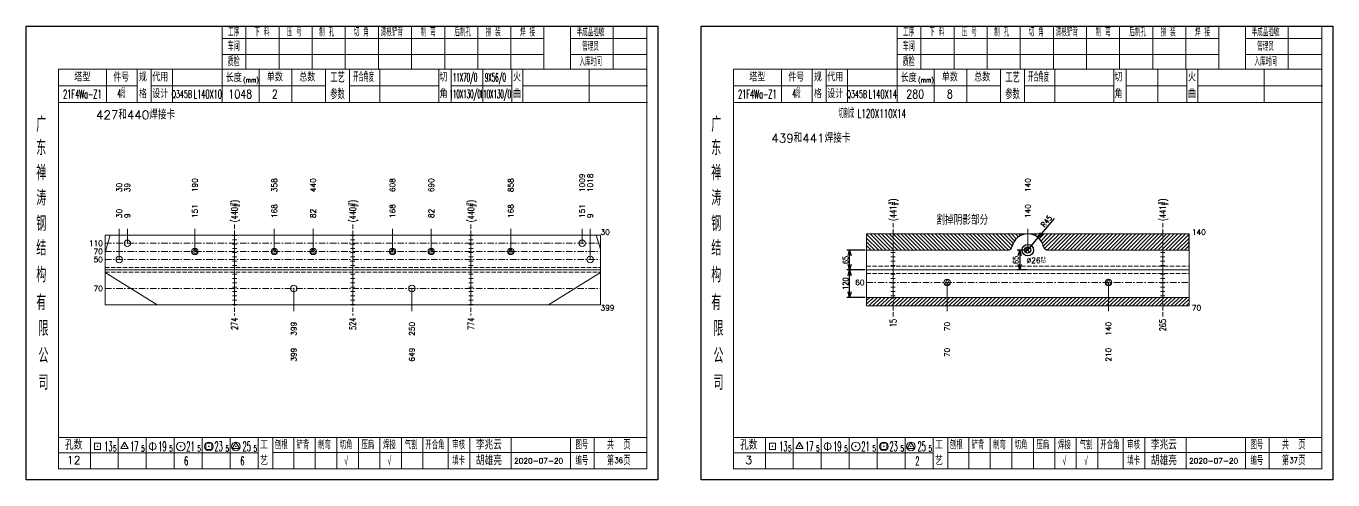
# Model space of a CAD drawing. Extents: x 1310 to 15542, y -76 to 8381.
# Drawn here: x 12753 to 13357, y 3664 to 3874 of the extents above; entities that cross this region are included whole.
import ezdxf
from ezdxf.enums import TextEntityAlignment as Align

# ---------------------------------------------------------------- set-up
doc = ezdxf.new("R2010")
doc.units = 0
doc.header["$MEASUREMENT"] = 0
doc.linetypes.add('一点画线', pattern=[5.2, 3, -1, 0.2, -1])
doc.linetypes.add('虚线', pattern=[2.75, 2, -0.75])
doc.layers.get('0').update_dxf_attribs({"linetype": 'CONTINUOUS', "lineweight": 25})
doc.layers.get('Defpoints').update_dxf_attribs({"linetype": 'CONTINUOUS'})
for name, color, linetype, lineweight in [('1', 7, 'CONTINUOUS', 25), ('2', 7, 'CONTINUOUS', 25), ('4', 7, 'CONTINUOUS', 25), ('5', 7, 'CONTINUOUS', 25)]:
    doc.layers.add(name, color=color, linetype=linetype, lineweight=lineweight)
doc.styles.add('DimFont', font='simplex.shx', dxfattribs={"width": 0.8, "bigfont": 'gbhzfs.shx'})
doc.styles.get("Standard").update_dxf_attribs({"font": 'simplex.shx', "width": 0.7, "height": 3, "bigfont": 'gbhzfs.shx'})
doc.dimstyles.new('DHDxfDimStyleOpen30', dxfattribs={"dimtxt": 2.5, "dimasz": 2.5, "dimexe": 1.25, "dimexo": 0.625, "dimtad": 2, "dimtxsty": 'DimFont', "dimblk": 'OPEN30', "dimblk1": 'OPEN30', "dimblk2": 'OPEN30', "dimcen": 2.5, "dimadec": 0, "dimazin": 0, "dimtfac": 1, "dimtmove": 0, "dimatfit": 3, "dimfxl": 0, "dimarcsym": 0})
pattern_1 = [(45, (2184.91, -709.97), (-0.88388348, 0.88388348), [])]

# ---------------------------------------------------------------- blocks, each defined once
blk = doc.blocks.new('孔21.5')
at = {"layer": '5', "color": 7, "linetype": 'Continuous', "lineweight": 13}
for p, q in [((-0.1, -0.1), (0.1, 0.1)), ((0.1, -0.1), (-0.1, 0.1))]:
    blk.add_line(p, q, dxfattribs=at)
blk.add_circle((0, 0), 1, dxfattribs=at)
blk = doc.blocks.new('孔25.5')
at = {"layer": '5', "color": 7, "linetype": 'Continuous', "lineweight": 13}
for p, q in [((0, 1), (-0.866, -0.5)), ((-0.1, -0.1), (0.1, 0.1)), ((0.1, -0.1), (-0.1, 0.1)), ((0.866, -0.5), (0, 1)), ((-0.866, -0.5), (0.866, -0.5))]:
    blk.add_line(p, q, dxfattribs=at)
blk.add_circle((0, 0), 1, dxfattribs=at)
blk = doc.blocks.new('_OPEN30')
at = {"color": 0, "linetype": 'ByBlock', "lineweight": -2}
for p, q in [((-1, 0.27), (0, 0)), ((0, 0), (-1, -0.27)), ((0, 0), (-1, 0))]:
    blk.add_line(p, q, dxfattribs=at)
blk = doc.blocks.new('*D68')
at = {"color": 0, "linetype": 'Continuous', "lineweight": -2}
for p, q in [((13215.67, 3770.09), (13211.32, 3770.09)), ((13212.57, 3767.59), (13212.57, 3763.41)), ((13215.67, 3760.91), (13211.32, 3760.91))]:
    blk.add_line(p, q, dxfattribs=at)
at = {"layer": 'Defpoints', "color": 0, "linetype": 'Continuous'}
for p in [(13216.3, 3770.09), (13212.57, 3760.91), (13216.3, 3760.91)]:
    blk.add_point(p, dxfattribs=at)
at = {"color": 0, "linetype": 'Continuous', "lineweight": -2, "xscale": 2.5, "yscale": 2.5, "zscale": 2.5}
for p, rotation in [((13212.57, 3770.09), 90), ((13212.57, 3760.91), 270)]:
    blk.add_blockref('_OPEN30', p, dxfattribs=dict(at, rotation=rotation))
at = {"color": 0, "linetype": 'Continuous', "insert": (13210.7, 3765.5), "char_height": 2.5, "attachment_point": 5, "rotation": 90, "style": 'DimFont'}
blk.add_mtext('65', dxfattribs=at)
blk = doc.blocks.new('*D69')
at = {"color": 0, "linetype": 'Continuous', "lineweight": -2}
for p, q in [((13141.11, 3760.91), (13132.66, 3760.91)), ((13133.91, 3750.73), (13133.91, 3758.41)), ((13141.11, 3748.23), (13132.66, 3748.23))]:
    blk.add_line(p, q, dxfattribs=at)
at = {"layer": 'Defpoints', "color": 0, "linetype": 'Continuous'}
for p in [(13133.91, 3760.91), (13141.73, 3760.91), (13141.73, 3748.23)]:
    blk.add_point(p, dxfattribs=at)
at = {"color": 0, "linetype": 'Continuous', "lineweight": -2, "xscale": 2.5, "yscale": 2.5, "zscale": 2.5}
for p, rotation in [((13133.91, 3760.91), 90), ((13133.91, 3748.23), 270)]:
    blk.add_blockref('_OPEN30', p, dxfattribs=dict(at, rotation=rotation))
at = {"color": 0, "linetype": 'Continuous', "insert": (13132.03, 3754.57), "char_height": 2.5, "attachment_point": 5, "rotation": 90, "style": 'DimFont'}
blk.add_mtext('120', dxfattribs=at)
blk = doc.blocks.new('*D70')
at = {"color": 0, "linetype": 'Continuous', "lineweight": -2}
for p, q in [((13141.11, 3770.09), (13132.66, 3770.09)), ((13133.91, 3763.41), (13133.91, 3767.59)), ((13141.11, 3760.91), (13132.66, 3760.91))]:
    blk.add_line(p, q, dxfattribs=at)
at = {"layer": 'Defpoints', "color": 0, "linetype": 'Continuous'}
for p in [(13133.91, 3770.09), (13141.73, 3770.09), (13141.73, 3760.91)]:
    blk.add_point(p, dxfattribs=at)
at = {"color": 0, "linetype": 'Continuous', "lineweight": -2, "xscale": 2.5, "yscale": 2.5, "zscale": 2.5}
for p, rotation in [((13133.91, 3770.09), 90), ((13133.91, 3760.91), 270)]:
    blk.add_blockref('_OPEN30', p, dxfattribs=dict(at, rotation=rotation))
at = {"color": 0, "linetype": 'Continuous', "insert": (13132.03, 3765.5), "char_height": 2.5, "attachment_point": 5, "rotation": 90, "style": 'DimFont'}
blk.add_mtext('65', dxfattribs=at)
blk = doc.blocks.new('*D71')
at = {"color": 0, "linetype": 'Continuous', "lineweight": -2}
for p, q in [((13228.41, 3784.71), (13222.68, 3777.79)), ((13216.3, 3770.09), (13221.08, 3775.87))]:
    blk.add_line(p, q, dxfattribs=at)
at = {"layer": 'Defpoints', "color": 0, "linetype": 'Continuous'}
for p in [(13221.08, 3775.87), (13216.3, 3770.09)]:
    blk.add_point(p, dxfattribs=at)
at = {"color": 0, "linetype": 'Continuous', "lineweight": -2, "xscale": 2.5, "yscale": 2.5, "zscale": 2.5, "rotation": 230.3478719668422}
blk.add_blockref('_OPEN30', (13221.08, 3775.87), dxfattribs=at)
at = {"color": 0, "linetype": 'Continuous', "insert": (13224.9, 3783.41), "char_height": 2.5, "attachment_point": 5, "rotation": 50.34787, "style": 'DimFont'}
blk.add_mtext('R45', dxfattribs=at)
blk = doc.blocks.new('CTJGK')
at = {"color": 6, "linetype": 'Continuous'}
for p, q in [((0, 209.97), (292.13, 209.97)), ((0, 0), (0, 209.97)), ((292.13, 209.97), (292.13, 0)), ((292.13, 0), (0, 0))]:
    blk.add_line(p, q, dxfattribs=at)

msp = doc.modelspace()

# ---------------------------------------------------------------- hatches: boundary and pattern name
at = {"linetype": 'Continuous'}
h = msp.add_hatch(dxfattribs=at)
h.set_pattern_fill('ANSI31', color=0, scale=10, style=0)
h.set_pattern_definition([(135, (24247.6834, -709.97), (0.88388348, 0.88388348), [])])
h.paths.add_polyline_path([(13153.922, 3777.594), (13216.297, 3777.594, 0.3533665), (13208.965, 3771.673, -0.3533665), (13207.01, 3770.094), (13153.922, 3770.094)])
h.paths.add_polyline_path([(13141.732, 3777.594), (13153.922, 3777.594), (13153.922, 3770.094), (13141.732, 3770.094)])
h = msp.add_hatch(dxfattribs=at)
h.set_pattern_fill('ANSI31', color=0, scale=10, style=0)
h.set_pattern_definition(pattern_1)
h.paths.add_polyline_path([(13216.297, 3777.594, -0.3533665), (13223.629, 3771.673, 0.3533665), (13225.584, 3770.094), (13278.672, 3770.094), (13278.672, 3777.594)])
h.paths.add_polyline_path([(13290.862, 3777.594), (13278.672, 3777.594), (13278.672, 3770.094), (13290.862, 3770.094)])
h = msp.add_hatch(dxfattribs=at)
h.set_pattern_fill('ANSI31', color=0, scale=10, style=0)
h.set_pattern_definition(pattern_1)
h.paths.add_polyline_path([(13154.007, 3748.234), (13141.732, 3748.234), (13141.732, 3744.234), (13154.007, 3744.234)])
h.paths.add_polyline_path([(13179.014, 3748.234), (13154.007, 3748.234), (13154.007, 3744.234), (13179.014, 3744.234)])
h.paths.add_polyline_path([(13253.579, 3748.234), (13179.014, 3748.234), (13179.014, 3744.234), (13253.579, 3744.234)])
h.paths.add_polyline_path([(13278.672, 3748.234), (13253.579, 3748.234), (13253.579, 3744.234), (13278.672, 3744.234)])
h.paths.add_polyline_path([(13290.862, 3748.234), (13278.672, 3748.234), (13278.672, 3744.234), (13290.862, 3744.234)])

# ---------------------------------------------------------------- linework, layer by layer
at = {"color": 7, "linetype": 'Continuous', "lineweight": 18}
for p, q in [((12789.602, 3776.986), (12789.602, 3744.843)), ((12789.602, 3776.986), (13018.732, 3776.986)), ((13018.732, 3776.986), (13018.732, 3744.843)), ((13141.732, 3777.594), (13141.732, 3744.234)), ((13141.732, 3777.594), (13290.862, 3777.594)), ((13141.732, 3770.094), (13207.01, 3770.094)), ((13225.584, 3770.094), (13290.862, 3770.094)), ((13290.862, 3770.094), (13290.862, 3744.234)), ((12789.602, 3760.914), (13018.732, 3760.914)), ((13141.732, 3760.914), (13290.862, 3760.914))]:
    msp.add_line(p, q, dxfattribs=at)
at = {"color": 7, "linetype": 'Continuous', "lineweight": 13}
for p, q in [((12789.602, 3768.95), (12792.007, 3776.986)), ((12796.161, 3765.736), (12796.161, 3779.914)), ((12799.911, 3773.236), (12799.911, 3779.914)), ((12831.142, 3769.486), (12831.142, 3779.914)), ((12867.873, 3769.486), (12867.873, 3779.914)), ((12885.801, 3769.486), (12885.801, 3779.914)), ((12922.532, 3769.486), (12922.532, 3779.914)), ((12940.46, 3769.486), (12940.46, 3779.914)), ((12977.191, 3769.486), (12977.191, 3779.914)), ((13010.205, 3773.236), (13010.205, 3779.914)), ((13013.955, 3765.736), (13013.955, 3779.914)), ((13018.732, 3770.557), (13016.764, 3776.986)), ((13216.297, 3770.094), (13216.297, 3779.914)), ((12789.602, 3759.766), (12813.652, 3744.843)), ((13018.732, 3759.766), (12994.682, 3744.843)), ((13179.014, 3755.094), (13179.014, 3741.914)), ((13253.579, 3755.094), (13253.579, 3741.914)), ((12876.837, 3752.343), (12876.837, 3741.914)), ((12931.496, 3752.343), (12931.496, 3741.914))]:
    msp.add_line(p, q, dxfattribs=at)
at = {"color": 0, "linetype": 'Continuous'}
msp.add_line((13290.862, 3770.094), (13290.862, 3777.594), dxfattribs=at)
at = {"color": 3, "linetype": '一点画线', "lineweight": 13}
for p, q in [((12789.602, 3773.236), (13018.732, 3773.236)), ((12789.602, 3769.486), (13018.732, 3769.486)), ((12789.602, 3765.736), (13018.732, 3765.736)), ((13141.732, 3755.094), (13290.862, 3755.094)), ((12789.602, 3752.343), (13018.732, 3752.343))]:
    msp.add_line(p, q, dxfattribs=at)
at = {"color": 8, "linetype": 'Continuous', "lineweight": 9}
for p, q in [((13215.297, 3769.094), (13217.297, 3771.094)), ((13215.297, 3771.094), (13217.297, 3769.094))]:
    msp.add_line(p, q, dxfattribs=at)
at = {"color": 1, "linetype": '虚线', "lineweight": 18}
for p, q in [((12789.602, 3761.986), (13018.732, 3761.986)), ((12789.602, 3759.843), (13018.732, 3759.843)), ((13141.732, 3762.594), (13290.862, 3762.594)), ((13141.732, 3759.234), (13290.862, 3759.234))]:
    msp.add_line(p, q, dxfattribs=at)
at = {"color": 0, "linetype": 'Continuous'}
for radius in [2.656, 1.414]:
    msp.add_circle((13216.297, 3770.094), radius, dxfattribs=at)
for centre, radius, start, end in [((13216.297, 3770.094), 7.5, 12.153197, 167.846803), ((13207.01, 3772.094), 2, 270, 347.846803), ((13225.584, 3772.094), 2, 192.153197, 270)]:
    msp.add_arc(centre, radius, start, end, dxfattribs=at)
at = {"layer": '1', "color": 7, "linetype": 'Continuous', "lineweight": 18}
for p, q in [((13141.732, 3748.234), (13290.862, 3748.234)), ((12789.602, 3744.843), (13018.732, 3744.843)), ((13141.732, 3744.234), (13290.862, 3744.234))]:
    msp.add_line(p, q, dxfattribs=at)
at = {"layer": '2', "color": 7, "linetype": 'Continuous', "lineweight": 13}
for p, q in [((12850.47, 3776.914), (12848.47, 3776.914)), ((12849.47, 3760.914), (12849.47, 3776.986)), ((12905.129, 3776.914), (12903.129, 3776.914)), ((12904.129, 3760.914), (12904.129, 3776.986)), ((12959.788, 3776.914), (12957.788, 3776.914)), ((12958.788, 3760.914), (12958.788, 3776.986)), ((12850.47, 3774.914), (12848.47, 3774.914)), ((12850.47, 3772.914), (12848.47, 3772.914)), ((12850.47, 3770.914), (12848.47, 3770.914)), ((12905.129, 3774.914), (12903.129, 3774.914)), ((12905.129, 3772.914), (12903.129, 3772.914)), ((12905.129, 3770.914), (12903.129, 3770.914)), ((12959.788, 3774.914), (12957.788, 3774.914)), ((12959.788, 3772.914), (12957.788, 3772.914)), ((12959.788, 3770.914), (12957.788, 3770.914)), ((12850.47, 3768.914), (12848.47, 3768.914)), ((12850.47, 3766.914), (12848.47, 3766.914)), ((12850.47, 3764.914), (12848.47, 3764.914)), ((12905.129, 3768.914), (12903.129, 3768.914)), ((12905.129, 3766.914), (12903.129, 3766.914)), ((12905.129, 3764.914), (12903.129, 3764.914)), ((12959.788, 3768.914), (12957.788, 3768.914)), ((12959.788, 3766.914), (12957.788, 3766.914)), ((12959.788, 3764.914), (12957.788, 3764.914)), ((13155.007, 3768.914), (13153.007, 3768.914)), ((13155.007, 3766.914), (13153.007, 3766.914)), ((13155.007, 3764.914), (13153.007, 3764.914)), ((13154.007, 3760.914), (13154.007, 3769.654)), ((13279.672, 3768.914), (13277.672, 3768.914)), ((13279.672, 3766.914), (13277.672, 3766.914)), ((13279.672, 3764.914), (13277.672, 3764.914)), ((13278.672, 3760.914), (13278.672, 3770.094)), ((12850.47, 3762.914), (12848.47, 3762.914)), ((12848.47, 3758.914), (12850.47, 3758.914)), ((12849.47, 3760.914), (12849.47, 3744.843)), ((12905.129, 3762.914), (12903.129, 3762.914)), ((12903.129, 3758.914), (12905.129, 3758.914)), ((12904.129, 3760.914), (12904.129, 3744.843)), ((12959.788, 3762.914), (12957.788, 3762.914)), ((12957.788, 3758.914), (12959.788, 3758.914)), ((12958.788, 3760.914), (12958.788, 3744.843)), ((13155.007, 3762.914), (13153.007, 3762.914)), ((13153.007, 3758.914), (13155.007, 3758.914)), ((13154.007, 3760.914), (13154.007, 3748.234)), ((13279.672, 3762.914), (13277.672, 3762.914)), ((13277.672, 3758.914), (13279.672, 3758.914)), ((13278.672, 3760.914), (13278.672, 3748.234)), ((12848.47, 3756.914), (12850.47, 3756.914)), ((12848.47, 3754.914), (12850.47, 3754.914)), ((12848.47, 3752.914), (12850.47, 3752.914)), ((12903.129, 3756.914), (12905.129, 3756.914)), ((12903.129, 3754.914), (12905.129, 3754.914)), ((12903.129, 3752.914), (12905.129, 3752.914)), ((12957.788, 3756.914), (12959.788, 3756.914)), ((12957.788, 3754.914), (12959.788, 3754.914)), ((12957.788, 3752.914), (12959.788, 3752.914)), ((13153.007, 3756.914), (13155.007, 3756.914)), ((13153.007, 3754.914), (13155.007, 3754.914)), ((13153.007, 3752.914), (13155.007, 3752.914)), ((13277.672, 3756.914), (13279.672, 3756.914)), ((13277.672, 3754.914), (13279.672, 3754.914)), ((13277.672, 3752.914), (13279.672, 3752.914)), ((12848.47, 3750.914), (12850.47, 3750.914)), ((12848.47, 3748.914), (12850.47, 3748.914)), ((12848.47, 3746.914), (12850.47, 3746.914)), ((12903.129, 3750.914), (12905.129, 3750.914)), ((12903.129, 3748.914), (12905.129, 3748.914)), ((12903.129, 3746.914), (12905.129, 3746.914)), ((12957.788, 3750.914), (12959.788, 3750.914)), ((12957.788, 3748.914), (12959.788, 3748.914)), ((12957.788, 3746.914), (12959.788, 3746.914)), ((13153.007, 3750.914), (13155.007, 3750.914)), ((13153.007, 3748.914), (13155.007, 3748.914)), ((13277.672, 3750.914), (13279.672, 3750.914)), ((13277.672, 3748.914), (13279.672, 3748.914)), ((12848.47, 3744.914), (12850.47, 3744.914)), ((12903.129, 3744.914), (12905.129, 3744.914)), ((12957.788, 3744.914), (12959.788, 3744.914))]:
    msp.add_line(p, q, dxfattribs=at)
at = {"layer": '2', "color": 216, "linetype": '虚线', "lineweight": 13}
for p, q in [((12849.47, 3781.986), (12849.47, 3739.843)), ((12904.129, 3781.986), (12904.129, 3739.843)), ((12958.788, 3781.986), (12958.788, 3739.843)), ((13154.007, 3782.594), (13154.007, 3739.234)), ((13278.672, 3782.594), (13278.672, 3739.234))]:
    msp.add_line(p, q, dxfattribs=at)
at = {"layer": '4', "color": 1, "linetype": 'Continuous', "lineweight": 18}
for p, q in [((12753.102, 3873.741), (12753.102, 3663.771)), ((13045.232, 3873.741), (12753.102, 3873.741)), ((12843.732, 3873.741), (12843.732, 3853.901)), ((12854.762, 3873.741), (12854.762, 3853.881)), ((12870.072, 3873.741), (12870.072, 3853.881)), ((12885.392, 3873.741), (12885.392, 3853.881)), ((12900.702, 3873.741), (12900.702, 3853.881)), ((12916.012, 3873.741), (12916.012, 3853.881)), ((12931.322, 3873.741), (12931.322, 3853.881)), ((12946.642, 3873.741), (12946.642, 3853.881)), ((12961.952, 3873.741), (12961.952, 3853.881)), ((12977.262, 3873.741), (12977.262, 3853.881)), ((12992.572, 3873.741), (12992.572, 3853.901)), ((12992.572, 3873.741), (12992.572, 3853.881)), ((13004.852, 3873.741), (13004.852, 3853.881)), ((13024.602, 3873.741), (13024.602, 3853.881)), ((13040.182, 3873.741), (13040.182, 3853.881)), ((13045.232, 3843.941), (13045.232, 3873.741)), ((13065.232, 3873.741), (13065.232, 3663.771)), ((13357.362, 3873.741), (13065.232, 3873.741)), ((13155.862, 3873.741), (13155.862, 3853.901)), ((13166.892, 3873.741), (13166.892, 3853.881)), ((13182.202, 3873.741), (13182.202, 3853.881)), ((13197.522, 3873.741), (13197.522, 3853.881)), ((13212.832, 3873.741), (13212.832, 3853.881)), ((13228.142, 3873.741), (13228.142, 3853.881)), ((13243.452, 3873.741), (13243.452, 3853.881)), ((13258.772, 3873.741), (13258.772, 3853.881)), ((13274.082, 3873.741), (13274.082, 3853.881)), ((13289.392, 3873.741), (13289.392, 3853.881)), ((13304.702, 3873.741), (13304.702, 3853.901)), ((13304.702, 3873.741), (13304.702, 3853.881)), ((13316.982, 3873.741), (13316.982, 3853.881)), ((13336.732, 3873.741), (13336.732, 3853.881)), ((13352.312, 3873.741), (13352.312, 3853.881)), ((13357.362, 3843.941), (13357.362, 3873.741)), ((12992.572, 3868.011), (12843.732, 3868.011)), ((13040.182, 3868.011), (13004.852, 3868.011)), ((13304.702, 3868.011), (13155.862, 3868.011)), ((13352.312, 3868.011), (13316.982, 3868.011)), ((12992.572, 3860.531), (12843.732, 3860.531)), ((13040.182, 3860.531), (13004.852, 3860.531)), ((13304.702, 3860.531), (13155.862, 3860.531)), ((13352.312, 3860.531), (13316.982, 3860.531)), ((12768.112, 3853.881), (12768.112, 3668.821)), ((13040.182, 3853.881), (12768.112, 3853.881)), ((12790.232, 3853.891), (12790.232, 3838.471)), ((12804.382, 3838.471), (12804.382, 3853.881)), ((12810.882, 3838.471), (12810.882, 3853.881)), ((12820.752, 3853.881), (12820.752, 3838.471)), ((12843.732, 3853.901), (12843.732, 3838.471)), ((12860.852, 3853.881), (12860.852, 3838.471)), ((12875.902, 3853.881), (12875.902, 3838.471)), ((12891.602, 3853.881), (12891.602, 3838.471)), ((12902.662, 3853.881), (12902.662, 3838.471)), ((12916.612, 3853.881), (12916.612, 3838.471)), ((12943.912, 3853.881), (12943.912, 3838.471)), ((12949.672, 3853.881), (12949.672, 3838.471)), ((12964.292, 3853.881), (12964.292, 3838.471)), ((12977.752, 3853.881), (12977.752, 3838.471)), ((12982.742, 3853.881), (12982.742, 3838.471)), ((13013.482, 3853.881), (13013.482, 3838.471)), ((13040.182, 3668.821), (13040.182, 3853.881)), ((13080.242, 3853.881), (13080.242, 3668.821)), ((13352.312, 3853.881), (13080.242, 3853.881)), ((13102.362, 3853.891), (13102.362, 3838.471)), ((13116.512, 3838.471), (13116.512, 3853.881)), ((13123.012, 3838.471), (13123.012, 3853.881)), ((13132.882, 3853.881), (13132.882, 3838.471)), ((13155.862, 3853.901), (13155.862, 3838.471)), ((13172.982, 3853.881), (13172.982, 3838.471)), ((13188.032, 3853.881), (13188.032, 3838.471)), ((13203.732, 3853.881), (13203.732, 3838.471)), ((13214.792, 3853.881), (13214.792, 3838.471)), ((13228.742, 3853.881), (13228.742, 3838.471)), ((13256.042, 3853.881), (13256.042, 3838.471)), ((13261.802, 3853.881), (13261.802, 3838.471)), ((13276.422, 3853.881), (13276.422, 3838.471)), ((13289.882, 3853.881), (13289.882, 3838.471)), ((13294.872, 3853.881), (13294.872, 3838.471)), ((13325.612, 3853.881), (13325.612, 3838.471)), ((13352.312, 3668.821), (13352.312, 3853.881)), ((12804.382, 3846.121), (12768.112, 3846.121)), ((12891.602, 3846.171), (12810.882, 3846.171)), ((12902.662, 3846.171), (12943.912, 3846.171)), ((12949.672, 3846.171), (12977.752, 3846.171)), ((12982.742, 3846.171), (13040.362, 3846.171)), ((13045.232, 3663.771), (13045.232, 3843.941)), ((13116.512, 3846.121), (13080.242, 3846.121)), ((13203.732, 3846.171), (13123.012, 3846.171)), ((13214.792, 3846.171), (13256.042, 3846.171)), ((13261.802, 3846.171), (13289.882, 3846.171)), ((13294.872, 3846.171), (13352.492, 3846.171)), ((13357.362, 3663.771), (13357.362, 3843.941)), ((13040.362, 3838.471), (12768.112, 3838.471)), ((13352.492, 3838.471), (13080.242, 3838.471)), ((12768.112, 3683.351), (13040.182, 3683.351)), ((12782.802, 3683.351), (12782.802, 3668.821)), ((12795.732, 3668.821), (12795.732, 3683.351)), ((12808.662, 3683.351), (12808.662, 3668.821)), ((12821.582, 3668.821), (12821.582, 3683.351)), ((12834.512, 3683.351), (12834.512, 3668.821)), ((12847.442, 3668.821), (12847.442, 3683.351)), ((12860.362, 3668.821), (12860.362, 3683.351)), ((12867.232, 3668.821), (12867.232, 3683.351)), ((12876.892, 3668.821), (12876.892, 3683.351)), ((12886.832, 3668.821), (12886.832, 3683.351)), ((12896.772, 3668.821), (12896.772, 3683.351)), ((12906.722, 3668.821), (12906.722, 3683.351)), ((12916.662, 3668.821), (12916.662, 3683.351)), ((12926.602, 3668.821), (12926.602, 3683.351)), ((12936.552, 3668.821), (12936.552, 3683.351)), ((12948.192, 3668.821), (12948.192, 3683.351)), ((12958.342, 3668.821), (12958.342, 3683.351)), ((12977.402, 3668.821), (12977.402, 3683.351)), ((13004.782, 3668.821), (13004.782, 3683.351)), ((13015.742, 3668.821), (13015.742, 3683.351)), ((13080.242, 3683.351), (13352.312, 3683.351)), ((13094.932, 3683.351), (13094.932, 3668.821)), ((13107.862, 3668.821), (13107.862, 3683.351)), ((13120.792, 3683.351), (13120.792, 3668.821)), ((13133.712, 3668.821), (13133.712, 3683.351)), ((13146.642, 3683.351), (13146.642, 3668.821)), ((13159.572, 3668.821), (13159.572, 3683.351)), ((13172.492, 3668.821), (13172.492, 3683.351)), ((13179.362, 3668.821), (13179.362, 3683.351)), ((13189.022, 3668.821), (13189.022, 3683.351)), ((13198.962, 3668.821), (13198.962, 3683.351)), ((13208.902, 3668.821), (13208.902, 3683.351)), ((13218.852, 3668.821), (13218.852, 3683.351)), ((13228.792, 3668.821), (13228.792, 3683.351)), ((13238.732, 3668.821), (13238.732, 3683.351)), ((13248.682, 3668.821), (13248.682, 3683.351)), ((13260.322, 3668.821), (13260.322, 3683.351)), ((13270.472, 3668.821), (13270.472, 3683.351)), ((13289.532, 3668.821), (13289.532, 3683.351)), ((13316.912, 3668.821), (13316.912, 3683.351)), ((13327.872, 3668.821), (13327.872, 3683.351)), ((12860.362, 3676.221), (12768.112, 3676.221)), ((12867.192, 3676.381), (13040.182, 3676.381)), ((13172.492, 3676.221), (13080.242, 3676.221)), ((13179.322, 3676.381), (13352.312, 3676.381)), ((12768.112, 3668.821), (13040.182, 3668.821)), ((13080.242, 3668.821), (13352.312, 3668.821)), ((12753.102, 3663.771), (13045.232, 3663.771)), ((13065.232, 3663.771), (13357.362, 3663.771))]:
    msp.add_line(p, q, dxfattribs=at)
at = {"layer": '4', "color": 7, "linetype": 'Continuous', "lineweight": 13}
for p, q in [((12784.688, 3677.857), (12784.688, 3680.685)), ((12784.688, 3680.685), (12787.516, 3680.685)), ((12787.516, 3680.685), (12787.516, 3677.857)), ((12798.602, 3681.271), (12796.87, 3678.271)), ((12800.334, 3678.271), (12798.602, 3681.271)), ((12811.602, 3681.271), (12811.602, 3677.271)), ((12836.188, 3677.857), (12836.188, 3680.685)), ((12836.188, 3680.685), (12839.016, 3680.685)), ((12839.016, 3680.685), (12839.016, 3677.857)), ((12850.102, 3681.271), (12848.37, 3678.271)), ((12851.834, 3678.271), (12850.102, 3681.271)), ((13096.818, 3677.857), (13096.818, 3680.685)), ((13096.818, 3680.685), (13099.646, 3680.685)), ((13099.646, 3680.685), (13099.646, 3677.857)), ((13110.732, 3681.271), (13109, 3678.271)), ((13112.464, 3678.271), (13110.732, 3681.271)), ((13123.732, 3681.271), (13123.732, 3677.271)), ((13148.318, 3677.857), (13148.318, 3680.685)), ((13148.318, 3680.685), (13151.146, 3680.685)), ((13151.146, 3680.685), (13151.146, 3677.857)), ((13162.232, 3681.271), (13160.5, 3678.271)), ((13163.964, 3678.271), (13162.232, 3681.271)), ((12787.516, 3677.857), (12784.688, 3677.857)), ((12785.902, 3679.071), (12786.302, 3679.471)), ((12786.302, 3679.071), (12785.902, 3679.471)), ((12796.87, 3678.271), (12800.334, 3678.271)), ((12798.402, 3679.071), (12798.802, 3679.471)), ((12798.802, 3679.071), (12798.402, 3679.471)), ((12824.402, 3679.071), (12824.802, 3679.471)), ((12824.802, 3679.071), (12824.402, 3679.471)), ((12839.016, 3677.857), (12836.188, 3677.857)), ((12837.402, 3679.071), (12837.802, 3679.471)), ((12837.802, 3679.071), (12837.402, 3679.471)), ((12848.37, 3678.271), (12851.834, 3678.271)), ((12849.902, 3679.071), (12850.302, 3679.471)), ((12850.302, 3679.071), (12849.902, 3679.471)), ((13099.646, 3677.857), (13096.818, 3677.857)), ((13098.032, 3679.071), (13098.432, 3679.471)), ((13098.432, 3679.071), (13098.032, 3679.471)), ((13109, 3678.271), (13112.464, 3678.271)), ((13110.532, 3679.071), (13110.932, 3679.471)), ((13110.932, 3679.071), (13110.532, 3679.471)), ((13136.532, 3679.071), (13136.932, 3679.471)), ((13136.932, 3679.071), (13136.532, 3679.471)), ((13151.146, 3677.857), (13148.318, 3677.857)), ((13149.532, 3679.071), (13149.932, 3679.471)), ((13149.932, 3679.071), (13149.532, 3679.471)), ((13160.5, 3678.271), (13163.964, 3678.271)), ((13162.032, 3679.071), (13162.432, 3679.471)), ((13162.432, 3679.071), (13162.032, 3679.471))]:
    msp.add_line(p, q, dxfattribs=at)
for centre, radius in [((12811.602, 3679.271), 1.6), ((12824.602, 3679.271), 2), ((12837.602, 3679.271), 2), ((12850.102, 3679.271), 2), ((13123.732, 3679.271), 1.6), ((13136.732, 3679.271), 2), ((13149.732, 3679.271), 2), ((13162.232, 3679.271), 2)]:
    msp.add_circle(centre, radius, dxfattribs=at)

# ---------------------------------------------------------------- block references
at = {"color": 0, "linetype": 'Continuous'}
for p in [(12753.102, 3663.771), (13065.232, 3663.771)]:
    msp.add_blockref('CTJGK', p, dxfattribs=at)
at = {"color": 8, "linetype": 'Continuous', "lineweight": 9, "xscale": 1.5, "yscale": 1.5, "zscale": 1.5}
for name, p in [('孔21.5', (12799.911, 3773.236)), ('孔25.5', (12831.142, 3769.486)), ('孔25.5', (12867.873, 3769.486)), ('孔25.5', (12885.801, 3769.486)), ('孔25.5', (12922.532, 3769.486)), ('孔25.5', (12940.46, 3769.486)), ('孔25.5', (12977.191, 3769.486)), ('孔21.5', (13010.205, 3773.236)), ('孔21.5', (12796.161, 3765.736)), ('孔21.5', (13013.955, 3765.736))]:
    msp.add_blockref(name, p, dxfattribs=at)
at = {"layer": '1', "color": 8, "linetype": 'Continuous', "lineweight": 9, "xscale": 1.5, "yscale": 1.5, "zscale": 1.5}
for name, p in [('孔21.5', (12876.837, 3752.343)), ('孔21.5', (12931.496, 3752.343)), ('孔25.5', (13179.014, 3755.094)), ('孔25.5', (13253.579, 3755.094))]:
    msp.add_blockref(name, p, dxfattribs=at)

# ---------------------------------------------------------------- texts
at = {"color": 7, "linetype": 'Continuous', "lineweight": 13}
for s, p in [('30', (12796.161, 3796.914)), ('190', (12831.142, 3796.914)), ('358', (12867.873, 3796.914)), ('440', (12885.801, 3796.914)), ('608', (12922.532, 3796.914)), ('690', (12940.46, 3796.914)), ('858', (12977.191, 3796.914)), ('1009', (13010.205, 3796.914)), ('1018', (13013.955, 3796.914)), ('140', (13216.297, 3796.914)), ('39', (12799.911, 3796.914))]:
    msp.add_text(s, height=2.5, rotation=90, dxfattribs=at).set_placement(p, align=Align.MIDDLE_LEFT)
at = {"color": 8, "linetype": 'Continuous', "lineweight": 9}
for s, p in [('30', (12796.161, 3784.914)), ('151', (12831.142, 3784.914)), ('168', (12867.873, 3784.914)), ('82', (12885.801, 3784.914)), ('168', (12922.532, 3784.914)), ('82', (12940.46, 3784.914)), ('168', (12977.191, 3784.914)), ('151', (13010.205, 3784.914)), ('140', (13216.297, 3784.914)), ('9', (12799.911, 3784.914)), ('9', (13013.955, 3784.914))]:
    msp.add_text(s, height=2.5, rotation=90, dxfattribs=at).set_placement(p, align=Align.MIDDLE_LEFT)
at = {"color": 7, "linetype": 'Continuous', "lineweight": 13}
for s, p in [('30', (13018.732, 3778.414)), ('140', (13292.203, 3778.414)), ('%%C26钻', (13215.745, 3765.33))]:
    msp.add_text(s, height=2.5, dxfattribs=at).set_placement(p, align=Align.MIDDLE_LEFT)
for s, p in [('110', (12788.602, 3773.236)), ('70', (12788.602, 3769.486)), ('50', (12788.602, 3765.736)), ('70', (12788.602, 3752.343)), ('60', (13140.732, 3755.094))]:
    msp.add_text(s, height=2.5, dxfattribs=at).set_placement(p, align=Align.MIDDLE_RIGHT)
at = {"layer": '1', "color": 7, "linetype": 'Continuous', "lineweight": 13}
for s, p in [('399', (13018.732, 3743.414)), ('70', (13292.203, 3743.414))]:
    msp.add_text(s, height=2.5, dxfattribs=at).set_placement(p, align=Align.MIDDLE_LEFT)
at = {"layer": '1', "color": 8, "linetype": 'Continuous', "lineweight": 9}
for s, p in [('399', (12876.837, 3736.914)), ('250', (12931.496, 3736.914)), ('70', (13179.014, 3736.914)), ('140', (13253.579, 3736.914))]:
    msp.add_text(s, height=2.5, rotation=90, dxfattribs=at).set_placement(p, align=Align.MIDDLE_RIGHT)
at = {"layer": '1', "color": 7, "linetype": 'Continuous', "lineweight": 13}
for s, p in [('399', (12876.837, 3724.914)), ('649', (12931.496, 3724.914)), ('70', (13179.014, 3724.914)), ('210', (13253.579, 3724.914))]:
    msp.add_text(s, height=2.5, rotation=90, dxfattribs=at).set_placement(p, align=Align.MIDDLE_RIGHT)
at = {"layer": '2', "color": 7, "linetype": 'Continuous', "lineweight": 13, "width": 0.7}
for s, p in [('(440#)', (12849.47, 3782.986)), ('(440#)', (12904.129, 3782.986)), ('(440#)', (12958.788, 3782.986)), ('(441#)', (13154.007, 3783.594)), ('(441#)', (13278.672, 3783.594))]:
    msp.add_text(s, height=3, rotation=90, dxfattribs=at).set_placement(p, align=Align.MIDDLE_LEFT)
for s, p in [('274', (12849.47, 3738.843)), ('524', (12904.129, 3738.843)), ('774', (12958.788, 3738.843)), ('15', (13154.007, 3738.234)), ('265', (13278.672, 3738.234))]:
    msp.add_text(s, height=3, rotation=90, dxfattribs=at).set_placement(p, align=Align.MIDDLE_RIGHT)
at = {"layer": '4', "color": 1, "linetype": 'Continuous', "lineweight": 25}
for s, height, width, p in [('工序', 3.7, 0.7, (12849.102, 3870.871)), ('下 料', 3.7, 0.7, (12862.102, 3870.871)), ('压 号', 3.7, 0.7, (12877.102, 3870.871)), ('制 孔', 3.7, 0.7, (12892.102, 3870.871)), ('切 角', 3.7, 0.7, (12908.102, 3870.871)), ('清根铲背 ', 3.7, 0.7, (12923.102, 3870.871)), (' 制 弯', 3.7, 0.7, (12938.102, 3870.871)), (' 后制孔', 3.7, 0.7, (12954.102, 3870.871)), ('拼 装', 3.7, 0.7, (12969.102, 3870.871)), (' 焊 接', 3.7, 0.7, (12984.102, 3870.871)), ('半成品验收', 3.7, 0.7, (13014.102, 3870.871)), ('工序', 3.7, 0.7, (13161.232, 3870.871)), ('下 料', 3.7, 0.7, (13174.232, 3870.871)), ('压 号', 3.7, 0.7, (13189.232, 3870.871)), ('制 孔', 3.7, 0.7, (13204.232, 3870.871)), ('切 角', 3.7, 0.7, (13220.232, 3870.871)), ('清根铲背 ', 3.7, 0.7, (13235.232, 3870.871)), (' 制 弯', 3.7, 0.7, (13250.232, 3870.871)), (' 后制孔', 3.7, 0.7, (13266.232, 3870.871)), ('拼 装', 3.7, 0.7, (13281.232, 3870.871)), (' 焊 接', 3.7, 0.7, (13296.232, 3870.871)), ('半成品验收', 3.7, 0.7, (13326.232, 3870.871)), ('车间', 4, 0.7, (12849.102, 3864.271)), ('管理员', 3.7, 0.7, (13014.102, 3864.271)), ('车间', 4, 0.7, (13161.232, 3864.271)), ('管理员', 3.7, 0.7, (13326.232, 3864.271)), ('质检', 4, 0.7, (12849.102, 3857.211)), ('入库时间', 3.7, 0.7, (13014.102, 3857.211)), ('质检', 4, 0.7, (13161.232, 3857.211)), ('入库时间', 3.7, 0.7, (13326.232, 3857.211)), ('(mm)', 2.24, 0.7, (12857.102, 3848.771)), ('工艺', 4.8, 0.7, (12897.102, 3850.031)), ('开合角度', 4, 0.6, (12909.102, 3850.031)), ('11X70/0', 3.8, 0.4, (12956.102, 3850.031)), ('9X56/0', 3.8, 0.4, (12970.102, 3850.031)), ('(mm)', 2.24, 0.7, (13169.232, 3848.771)), ('工艺', 4.8, 0.7, (13209.232, 3850.031)), ('开合角度', 4, 0.6, (13221.232, 3850.031)), ('21F4Wa-Z1', 4, 0.5, (12779.102, 3842.291)), ('4段', 4, 0.5, (12797.102, 3842.541)), ('Q345B', 3.5, 0.5, (12825.102, 3842.271)), ('L140X10', 4, 0.5, (12837.102, 3842.271)), ('1048', 4, 0.8, (12852.102, 3842.321)), ('2', 4, 0.8, (12868.102, 3842.321)), ('参数', 4.8, 0.7, (12897.102, 3842.321)), ('110X130/0', 3.8, 0.4, (12956.102, 3842.321)), ('110X130/0', 3.8, 0.4, (12970.102, 3842.321)), ('21F4Wa-Z1', 4, 0.5, (13091.232, 3842.291)), ('4段', 4, 0.5, (13109.232, 3842.541)), ('Q345B', 3.5, 0.5, (13137.232, 3842.271)), ('L140X14', 4, 0.5, (13149.232, 3842.271)), ('280', 4, 0.8, (13164.232, 3842.321)), ('8', 4, 0.8, (13180.232, 3842.321)), ('参数', 4.8, 0.7, (13209.232, 3842.321)), ('广', 6.96, 0.7, (12760.102, 3828.241)), ('广', 6.96, 0.7, (13072.232, 3828.241)), ('东', 6.96, 0.7, (12760.102, 3817.451)), ('东', 6.96, 0.7, (13072.232, 3817.451)), ('禅', 6.96, 0.7, (12760.102, 3805.861)), ('禅', 6.96, 0.7, (13072.232, 3805.861)), ('涛', 6.96, 0.7, (12760.102, 3794.261)), ('涛', 6.96, 0.7, (13072.232, 3794.261)), ('钢', 6.96, 0.7, (12760.102, 3782.371)), ('钢', 6.96, 0.7, (13072.232, 3782.371)), ('结', 6.96, 0.7, (12760.102, 3771.061)), ('结', 6.96, 0.7, (13072.232, 3771.061)), ('构', 6.96, 0.7, (12760.102, 3758.681)), ('构', 6.96, 0.7, (13072.232, 3758.681)), ('有', 6.96, 0.7, (12760.102, 3745.871)), ('有', 6.96, 0.7, (13072.232, 3745.871)), ('限', 6.96, 0.7, (12761.102, 3733.871)), ('限', 6.96, 0.7, (13073.232, 3733.871)), ('公', 6.96, 0.7, (12761.102, 3721.331)), ('公', 6.96, 0.7, (13073.232, 3721.331)), ('司', 6.96, 0.7, (12761.102, 3708.851)), ('司', 6.96, 0.7, (13073.232, 3708.851)), ('13', 4.47, 0.5, (12791.102, 3679.271)), ('17', 4.47, 0.5, (12803.102, 3679.271)), ('19', 4.47, 0.5, (12816.102, 3679.271)), ('21', 4.47, 0.5, (12829.102, 3679.271)), ('23', 4.47, 0.5, (12842.102, 3679.271)), ('25', 4.47, 0.5, (12855.102, 3679.271)), ('刨根', 3.7, 0.8, (12871.102, 3679.871)), ('铲背', 3.7, 0.8, (12881.102, 3679.871)), ('制弯', 3.7, 0.8, (12891.102, 3679.871)), ('切角', 3.7, 0.8, (12901.102, 3679.871)), ('压扁', 3.7, 0.8, (12911.102, 3679.871)), ('焊接', 3.7, 0.8, (12921.102, 3679.871)), ('气割', 3.7, 0.8, (12931.102, 3679.871)), ('开合角', 3.7, 0.8, (12942.102, 3679.871)), ('审核', 3.7, 0.8, (12953.102, 3679.871)), ('图号', 3.7, 0.8, (13010.102, 3679.871)), ('共  页', 4, 0.8, (13027.102, 3679.871)), ('13', 4.47, 0.5, (13103.232, 3679.271)), ('17', 4.47, 0.5, (13115.232, 3679.271)), ('19', 4.47, 0.5, (13128.232, 3679.271)), ('21', 4.47, 0.5, (13141.232, 3679.271)), ('23', 4.47, 0.5, (13154.232, 3679.271)), ('25', 4.47, 0.5, (13167.232, 3679.271)), ('刨根', 3.7, 0.8, (13183.232, 3679.871)), ('铲背', 3.7, 0.8, (13193.232, 3679.871)), ('制弯', 3.7, 0.8, (13203.232, 3679.871)), ('切角', 3.7, 0.8, (13213.232, 3679.871)), ('压扁', 3.7, 0.8, (13223.232, 3679.871)), ('焊接', 3.7, 0.8, (13233.232, 3679.871)), ('气割', 3.7, 0.8, (13243.232, 3679.871)), ('开合角', 3.7, 0.8, (13254.232, 3679.871)), ('审核', 3.7, 0.8, (13265.232, 3679.871)), ('图号', 3.7, 0.8, (13322.232, 3679.871)), ('共  页', 4, 0.8, (13339.232, 3679.871)), ('5', 2.68, 0.6, (12794.102, 3678.271)), ('5', 2.68, 0.6, (12807.102, 3678.271)), ('5', 2.68, 0.6, (12820.102, 3678.271)), ('6', 4, 0.5, (12827.102, 3672.521)), ('5', 2.68, 0.6, (12833.102, 3678.271)), ('5', 2.68, 0.6, (12846.102, 3678.271)), ('6', 4, 0.5, (12853.102, 3672.521)), ('5', 2.68, 0.6, (12859.102, 3678.271)), ('√', 4, 0.6, (12901.102, 3672.601)), ('√', 4, 0.6, (12921.102, 3672.601)), ('填卡', 3.7, 0.8, (12953.102, 3672.601)), ('编号', 3.7, 0.8, (13010.102, 3672.601)), ('第  页', 4, 0.8, (13027.102, 3672.601)), ('5', 2.68, 0.6, (13106.232, 3678.271)), ('5', 2.68, 0.6, (13119.232, 3678.271)), ('5', 2.68, 0.6, (13132.232, 3678.271)), ('5', 2.68, 0.6, (13145.232, 3678.271)), ('5', 2.68, 0.6, (13158.232, 3678.271)), ('2', 4, 0.5, (13165.232, 3672.521)), ('5', 2.68, 0.6, (13171.232, 3678.271)), ('√', 4, 0.6, (13233.232, 3672.601)), ('√', 4, 0.6, (13243.172, 3672.601)), ('填卡', 3.7, 0.8, (13265.232, 3672.601)), ('编号', 3.7, 0.8, (13322.232, 3672.601)), ('第  页', 4, 0.8, (13339.232, 3672.601))]:
    msp.add_text(s, height=height, dxfattribs=dict(at, width=width)).set_placement(p, align=Align.MIDDLE_CENTER)
for s, height, p in [('塔型', 3.7, (12779.102, 3850.001)), ('件号', 3.7, (12797.102, 3850.001)), ('规', 3.7, (12807.102, 3850.031)), ('代用', 3.7, (12815.102, 3850.031)), ('长度', 3.7, (12849.102, 3849.771)), ('单数', 3.7, (12868.102, 3850.031)), ('总数', 3.7, (12883.102, 3850.031)), ('切', 3.7, (12946.102, 3850.031)), ('火', 3.7, (12980.102, 3850.031)), ('塔型', 3.7, (13091.232, 3850.001)), ('件号', 3.7, (13109.232, 3850.001)), ('规', 3.7, (13119.232, 3850.031)), ('代用', 3.7, (13127.232, 3850.031)), ('长度', 3.7, (13161.232, 3849.771)), ('单数', 3.7, (13180.232, 3850.031)), ('总数', 3.7, (13195.232, 3850.031)), ('切', 3.7, (13258.232, 3850.031)), ('火', 3.7, (13292.232, 3850.031)), ('格', 3.7, (12807.102, 3842.321)), ('设计', 3.7, (12815.102, 3842.321)), ('角', 3.7, (12946.102, 3842.321)), ('曲', 3.7, (12980.102, 3842.321)), ('格', 3.7, (13119.232, 3842.321)), ('设计', 3.7, (13127.232, 3842.321)), ('角', 3.7, (13258.232, 3842.321)), ('曲', 3.7, (13292.232, 3842.321)), ('孔数', 4, (12775.102, 3679.791)), ('工', 3.7, (12863.102, 3679.871)), ('李兆云', 4, (12967.102, 3679.871)), ('孔数', 4, (13087.232, 3679.791)), ('工', 3.7, (13175.232, 3679.871)), ('李兆云', 4, (13279.232, 3679.871)), ('12', 3.7, (12775.102, 3672.961)), ('艺', 3.7, (12863.102, 3672.521)), ('胡雄亮', 4, (12967.102, 3672.601)), ('3', 3.7, (13087.232, 3672.961)), ('艺', 3.7, (13175.232, 3672.521)), ('胡雄亮', 4, (13279.232, 3672.601)), ('2020-07-20', 2.5, (12990.102, 3672.601)), ('2020-07-20', 2.5, (13302.232, 3672.601))]:
    msp.add_text(s, height=height, dxfattribs=at).set_placement(p, align=Align.MIDDLE_CENTER)
at = {"layer": '4', "color": 4, "linetype": 'Continuous', "lineweight": 25}
for s, p in [('427和440焊接卡', (12803.737, 3832.641)), ('439和441焊接卡', (13116.029, 3821.856))]:
    msp.add_text(s, height=4, dxfattribs=at).set_placement(p, align=Align.MIDDLE_CENTER)
at = {"layer": '4', "color": 6, "linetype": 'Continuous', "lineweight": 25}
for s, height, width, p in [('切割成 L120X110X14', 4, 0.6, (13144.392, 3833.246)), ('36', 2.5, 0.8, (13027.127, 3672.829)), ('37', 2.5, 0.8, (13339.257, 3672.829))]:
    msp.add_text(s, height=height, dxfattribs=dict(at, width=width)).set_placement(p, align=Align.MIDDLE_CENTER)
at = {"layer": '4', "color": 2, "linetype": 'Continuous', "lineweight": 25}
msp.add_text('割掉阴影部分', height=4, dxfattribs=at).set_placement((13185.997, 3783.894), align=Align.MIDDLE_CENTER)

# ---------------------------------------------------------------- dimensions: what is measured, and where the dimension line sits
at = {"color": 0, "linetype": 'Continuous'}
dim = msp.add_radius_dim(center=(13216.297, 3770.094), mpoint=(13221.083, 3775.869), text='R45', dimstyle='DHDxfDimStyleOpen30', dxfattribs=at)
dim.commit()
dim.dimension.update_dxf_attribs({"geometry": '*D71', "text_midpoint": (13224.9, 3783.412)})
for base, p1, p2, text, picture, middle in [((13133.905, 3770.094), (13141.732, 3760.914), (13141.732, 3770.094), '65', '*D70', (13132.03, 3765.504)), ((13212.574, 3760.914), (13216.297, 3770.094), (13216.297, 3760.914), '65', '*D68', (13210.699, 3765.504)), ((13133.905, 3760.914), (13141.732, 3748.234), (13141.732, 3760.914), '120', '*D69', (13132.03, 3754.574))]:
    dim = msp.add_linear_dim(base=base, p1=p1, p2=p2, angle=90, text=text, dimstyle='DHDxfDimStyleOpen30', dxfattribs=at)
    dim.commit()
    dim.dimension.update_dxf_attribs({"geometry": picture, "text_midpoint": middle})

doc.saveas('drawing.dxf')
